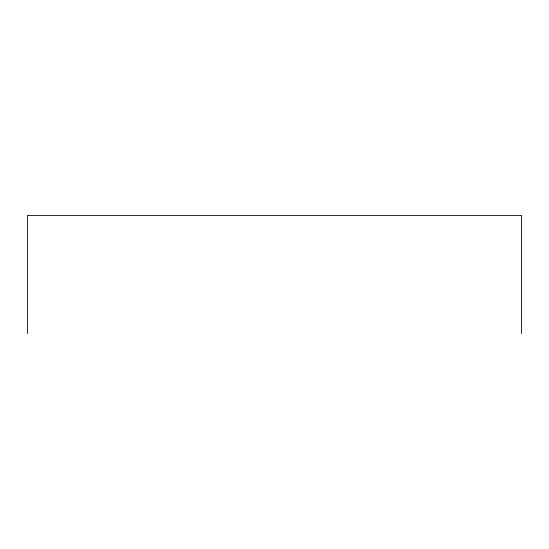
<?xml version="1.0" encoding="UTF-8"?>
<svg xmlns="http://www.w3.org/2000/svg" width="549" height="549" viewBox="0 0 549 549"><rect width="100%" height="100%" fill="white"/><g stroke="black" fill="none" stroke-linecap="round" stroke-linejoin="round"><path stroke-width="0.82" d="M521.55 333.6L521.55 215.4L27.45 215.4L27.45 333.6"/></g></svg>
